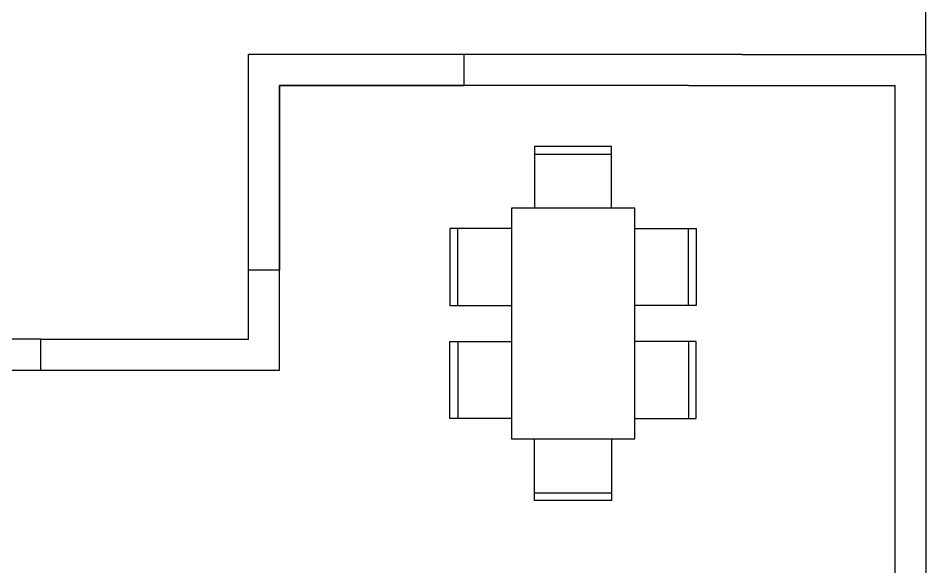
# Model space of a CAD drawing. Header units: centimetres. Extents: x 31418 to 49849, y -3781 to 3852.
# Drawn here: x 33338 to 33928, y 1122 to 1478 of the extents above; entities that cross this region are included whole.
import ezdxf

# ---------------------------------------------------------------- set-up
doc = ezdxf.new("R2010")
doc.units = ezdxf.units.CM
doc.header["$LTSCALE"] = 100
doc.header["$MEASUREMENT"] = 0
doc.layers.add('Muebles', color=11, linetype='Continuous')
doc.layers.add('MUROS', color=5, linetype='Continuous')

# ---------------------------------------------------------------- blocks, each defined once
blk = doc.blocks.new('Mesa comerdor')
at = {"layer": 'Muebles'}
for points in [[(30620.4, 143.79), (30620.4, 183.79), (30670.4, 183.79)], [(30670.4, 183.79), (30670.4, 143.79)], [(30743.83, 143.79), (30743.83, 183.79), (30693.83, 183.79)], [(30693.83, 183.79), (30693.83, 143.79)], [(30670.4, 178.79), (30620.4, 178.79)], [(30693.83, 178.79), (30743.83, 178.79)], [(30607.12, 78.79), (30567.12, 78.79), (30567.12, 128.79)], [(30567.12, 128.79), (30607.12, 128.79)], [(30572.12, 128.79), (30572.12, 78.79)], [(30757.12, 78.79), (30797.12, 78.79), (30797.12, 128.79)], [(30797.12, 128.79), (30757.12, 128.79)], [(30792.12, 128.79), (30792.12, 78.79)], [(30620.4, 63.79), (30620.4, 23.79), (30670.4, 23.79)], [(30670.4, 23.79), (30670.4, 63.79)], [(30743.83, 63.79), (30743.83, 23.79), (30693.83, 23.79)], [(30693.83, 23.79), (30693.83, 63.79)], [(30670.4, 28.79), (30620.4, 28.79)], [(30693.83, 28.79), (30743.83, 28.79)]]:
    blk.add_lwpolyline(points, dxfattribs=at)
blk.add_lwpolyline([(30607.12, 143.79), (30607.12, 63.79), (30757.12, 63.79), (30757.12, 143.79)], close=True, dxfattribs=at)

msp = doc.modelspace()

# ---------------------------------------------------------------- linework, layer by layer
msp.add_line((33928.12, 1454.81), (33928.12, 2054.81))
at = {"layer": 'Muebles'}
for p, q in [((33628.12, 1454.81), (33488.12, 1454.81)), ((33488.12, 1314.81), (33488.12, 1454.81)), ((33628.12, 1434.81), (33628.12, 1454.81)), ((33508.12, 1434.81), (33628.12, 1434.81)), ((33508.12, 1434.81), (33508.12, 1314.81)), ((33508.12, 1314.81), (33488.12, 1314.81)), ((33353.12, 1269.81), (33113.12, 1269.81)), ((33353.12, 1249.81), (33353.12, 1269.81)), ((33113.12, 1249.81), (33353.12, 1249.81))]:
    msp.add_line(p, q, dxfattribs=at)
at = {"layer": 'MUROS'}
for p, q in [((33488.12, 1269.81), (33488.12, 1454.81)), ((33808.55, 1454.81), (33488.12, 1454.81)), ((33773.91, 1434.81), (33508.12, 1434.81)), ((33508.12, 1249.81), (33508.12, 1434.81)), ((33773.91, 1434.81), (33908.12, 1434.81)), ((33908.12, 1114.81), (33908.12, 1434.81)), ((33353.12, 1249.81), (33488.12, 1249.81)), ((33488.12, 1249.81), (33508.12, 1249.81))]:
    msp.add_line(p, q, dxfattribs=at)
at = {"layer": 'MUROS', "color": 5}
for p, q in [((33808.55, 1454.81), (33928.12, 1454.81)), ((33928.12, 1454.81), (33928.12, 664.81)), ((33353.12, 1269.81), (33488.12, 1269.81))]:
    msp.add_line(p, q, dxfattribs=at)

# ---------------------------------------------------------------- block references
at = {"layer": 'Muebles', "rotation": 90}
msp.add_blockref('Mesa comerdor', (33802.76, -29402.01), dxfattribs=at)

doc.saveas('drawing.dxf')
